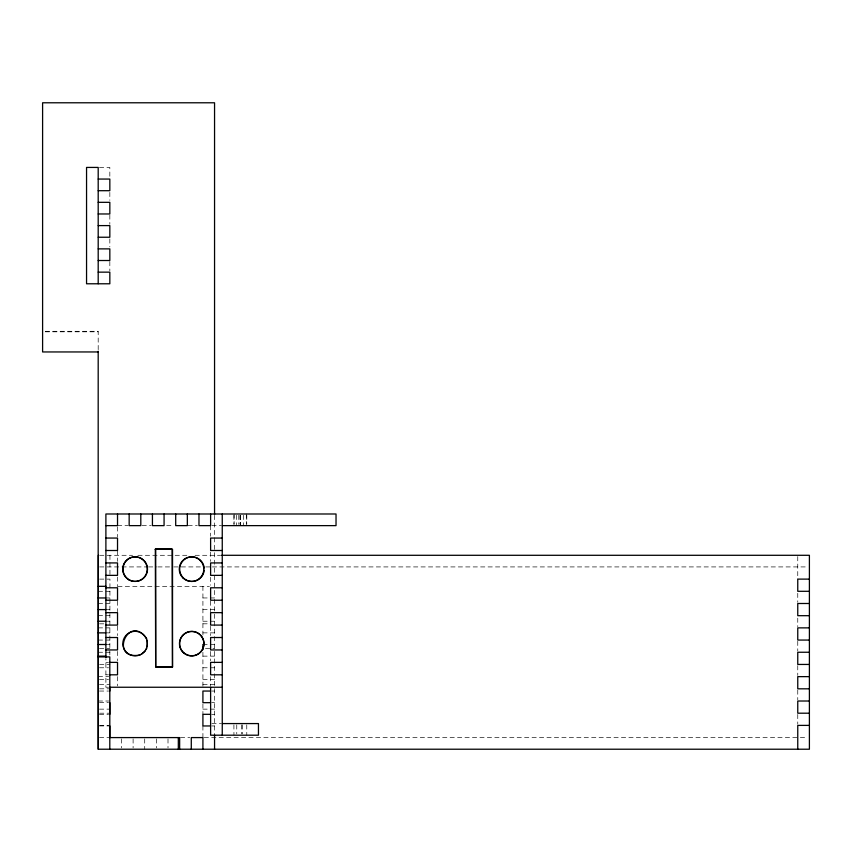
<?xml version="1.0" encoding="UTF-8"?>
<svg xmlns="http://www.w3.org/2000/svg" width="852" height="852" viewBox="0 0 852 852"><rect width="100%" height="100%" fill="white"/><g stroke="black" fill="none" stroke-linecap="round" stroke-linejoin="round"><path stroke-width="0.64" stroke-dasharray="4.26 3.19" d="M99.482 167.429L109.833 167.429L109.833 177.77M45.252 331.3L98.193 331.3L98.193 350.374M45.252 331.811L98.193 331.811M117.523 525.631L128.162 525.631M142.092 525.631L151.145 525.631M166.662 525.631L173.382 525.631M188.004 525.631L197.313 525.631M211.903 525.631L220.956 525.631M99.609 555.291L132.571 555.291M137.896 555.291L188.697 555.291M195.097 555.291L220.593 555.291M99.609 566.921L147.204 566.921M148.536 566.921L156.523 566.921M157.844 566.921L172.487 566.921M173.808 566.921L204.416 566.921M205.747 566.921L211.062 566.921M212.393 566.921L806.812 566.921M99.609 579.115L109.951 579.115L109.833 655.316M117.81 586.325L209.379 586.325M98.321 591.299L109.951 591.299M107.245 597.955L109.833 597.955M202.914 597.955L214.555 597.955L214.555 564.684M98.321 603.493L109.951 603.493M107.245 609.595L109.833 609.595M202.914 609.595L214.555 609.595M98.321 615.687L109.951 615.687M107.245 621.225L109.833 621.225M202.914 621.225L214.555 621.225M99.482 623.824L104.658 623.845M202.914 623.813L209.379 623.813M98.321 627.871L109.951 627.871M107.245 632.866L109.833 632.866M202.914 632.866L214.555 632.866M98.321 640.065L109.951 640.065M107.245 644.506L109.833 644.506M202.914 644.506L214.555 644.506M99.482 648.351L109.833 648.361M205.502 648.372L214.555 648.383M98.321 652.249L109.951 652.249M202.914 656.136L214.555 656.136M105.893 662.377L108.481 662.377M99.609 664.443L109.951 664.443M99.482 667.776L108.534 667.776M202.914 667.776L214.555 667.776M105.893 674.805L108.481 674.805M98.321 676.637L108.662 676.637M99.482 679.406L108.534 679.406M202.914 679.406L214.555 679.406M99.482 684.571L109.833 684.582M202.914 684.582L214.555 684.571M108.545 687.244L105.893 687.244L105.893 658.649M99.609 688.821L109.951 688.821M99.482 691.047L108.534 691.047M211.967 691.047L214.555 691.047M98.321 701.015L108.662 701.015M99.482 702.676L108.534 702.676M211.967 702.676L214.555 702.676M99.482 709.141L109.833 709.141M202.914 709.141L214.555 709.141M99.609 713.199L109.951 713.199M99.482 714.317L108.534 714.317M211.967 714.317L214.555 714.317M211.903 723.572L220.956 723.572M99.609 725.393L108.662 725.393M99.482 725.947L109.833 725.947M211.967 725.947L214.555 725.957M99.482 737.587L109.833 737.587M180.464 737.587L189.772 737.587M204.214 737.587L797.76 737.587M800.347 737.587L806.812 737.587M797.76 556.58L797.76 579.115M797.76 593.301L797.76 602.279M797.76 618.126L797.76 626.657M797.76 641.279L797.76 651.034M797.76 665.657L797.76 675.412M797.76 690.045L797.76 699.79M797.76 714.423L797.76 724.179M246.803 515.29L246.76 524.342M246.76 724.86L246.792 735.201M246.611 513.99L246.611 524.342M243.661 515.29L243.661 525.631M242.426 724.86L242.426 733.913M241.617 724.86L241.617 733.913M240.647 515.29L240.647 524.342M240.456 515.29L240.456 524.342M240.211 515.29L240.211 524.342M240.062 515.29L240.062 524.342M238.784 515.29L238.784 524.342M236.76 724.86L236.76 733.913M236.547 515.29L236.547 525.631M234.098 513.99L234.098 524.342M233.949 515.29L233.906 524.342M233.906 724.86L233.949 735.201M214.555 515.428L214.555 563.736M214.555 599.254L214.555 733.71M210.614 525.631L210.614 536.227M210.614 552.128L210.614 561.393M210.614 577.294L210.614 585.239M210.614 601.139L210.614 611.736M210.614 626.305L210.614 635.581M210.614 651.471L210.614 660.747M210.614 676.648L210.614 685.913M202.914 586.325L202.914 635.038M202.914 652.259L202.914 686.222M202.914 703.976L202.914 714.317M202.914 725.947L202.914 737.587M168.004 738.876L168.004 747.928M156.374 738.876L156.374 747.928M144.712 738.876L144.712 749.217M133.104 738.876L133.104 747.928M121.463 738.876L121.463 747.928M117.523 526.877L117.523 536.824M117.523 550.498L117.523 561.393M117.523 577.049L117.523 586.336M117.523 601.139L117.523 611.736M117.523 626.167L117.523 635.581M117.523 651.397L117.523 660.747M117.523 676.616L117.523 685.913M109.833 192.36L109.833 200.337M109.833 214.97L109.833 224.278M109.833 238.901L109.833 246.878M109.833 261.511L109.833 270.819M109.951 555.291L109.951 576.463"/><path stroke-width="1.28" d="M147.183 646.743L147.183 640.416M145.969 649.693L146.768 648.308M145.16 651.088L141.485 654.176M140.09 654.986C108.289 660.886 128.46 612.194 146.768 638.862M98.193 179.058L109.833 179.058L109.833 190.699L98.193 190.699M98.193 202.329L109.833 202.329L109.833 213.969L98.193 213.969M98.193 225.599L109.833 225.599L109.833 237.239L98.193 237.239M98.193 248.88L109.833 248.88L109.833 260.51L98.193 260.51M98.193 272.15L109.833 272.15L109.833 283.78L86.553 283.78L86.553 167.429L98.193 167.429L98.193 283.78M98.193 351.951L42.6 351.951L42.6 102.783L214.555 102.783L214.555 514.587M105.893 525.631L117.523 525.631L117.523 513.99M222.255 525.631L336.029 525.631L336.029 513.99L105.893 513.99L105.893 657.403M105.893 538.059L117.523 538.059L117.523 550.498L105.893 550.498M222.255 538.059L210.614 538.059L210.614 550.498L222.255 550.498M221.712 555.291L809.4 555.291L809.4 749.217L98.161 749.217L98.193 351.216M105.893 562.927L117.523 562.927L117.523 575.356L105.893 575.356M222.255 562.927L210.614 562.927L210.614 575.356L222.255 575.356M809.4 579.115L797.76 579.115L797.76 591.299L809.4 591.299M98.193 586.325L105.946 586.325M105.893 587.784L117.523 587.784L117.523 600.223L105.893 600.223M222.255 587.784L210.614 587.784L210.614 600.223L222.255 600.223M98.193 597.955L105.946 597.955M809.4 603.493L797.76 603.493L797.76 615.687L809.4 615.687M98.193 609.595L105.946 609.595M105.893 612.652L117.523 612.652L117.523 625.08L105.893 625.08M222.255 612.652L210.614 612.652L210.614 625.08L222.255 625.08M98.193 621.225L105.946 621.225M809.4 627.871L797.76 627.871L797.76 640.065L809.4 640.065M98.193 632.866L105.946 632.866M105.893 637.52L117.523 637.52L117.523 649.948L105.893 649.948M222.255 637.52L210.614 637.52L210.614 649.948L222.255 649.948M98.193 644.506L105.946 644.506M809.4 652.249L797.76 652.249L797.76 664.443L809.4 664.443M98.193 656.136L105.946 656.136M98.161 656.903L109.801 656.903L109.801 749.217M109.77 662.377L117.523 662.377L117.523 674.805L109.77 674.805M222.255 662.377L210.614 662.377L210.614 674.805L222.255 674.805M809.4 676.637L797.76 676.637L797.76 688.821L809.4 688.821M222.255 687.244L109.77 687.244L109.833 691.047M210.678 691.047L202.914 691.047L202.914 702.676L210.678 702.676M809.4 701.015L797.76 701.015L797.76 713.199L809.4 713.199M210.678 714.317L202.914 714.317L202.914 725.957L210.678 725.957M222.255 723.572L258.454 723.572L258.454 735.201L210.614 735.201L210.614 687.244M809.4 725.393L797.76 725.393L797.76 749.217M155.32 549.348L172.125 549.348L155.32 549.242L155.671 666.978L172.466 667.052L172.125 549.338L155.32 549.242M222.255 513.99L222.255 735.201M214.555 734.999L214.555 749.217M210.614 513.99L210.614 525.631L198.974 525.631L198.974 513.99M202.914 644.506L202.914 649.671M202.914 749.217L202.914 737.587L191.285 737.587L191.285 749.217M187.344 513.99L187.344 525.631L175.704 525.631L175.704 513.99M179.644 749.217L179.644 737.587L109.801 737.587L109.833 725.947M178.324 737.587L178.324 749.217M164.074 513.99L164.074 525.631L152.433 525.631L152.433 513.99M140.804 513.99L140.804 525.631L129.163 525.631L129.163 513.99M109.833 702.676L109.833 714.317M98.321 555.291L98.321 749.217M204.214 570.222A12.29 12.29 0 0 1 185.512 579.616A12.29 12.29 0 0 1 185.512 558.688A12.29 12.29 0 0 1 204.214 568.082M145.937 575.185A12.279 12.279 0 0 1 124.85 575.686A12.279 12.279 0 0 1 134.414 556.888A12.279 12.279 0 0 1 146.416 574.237M172.53 666.999L155.724 666.946L155.724 549.274L172.53 549.348L172.53 666.999M126.682 652.515A12.279 12.279 0 0 0 147.066 646.423A12.279 12.279 0 0 0 131.613 631.811A12.279 12.279 0 0 0 126.682 652.515M184.053 653.239A12.279 12.279 0 0 0 203.873 645.507A12.279 12.279 0 0 0 187.27 632.205A12.279 12.279 0 0 0 184.053 653.239M182.935 577.912A12.279 12.279 0 0 0 203.426 572.203A12.279 12.279 0 0 0 188.228 557.314A12.279 12.279 0 0 0 182.935 577.912M128.78 579.743A12.279 12.279 0 0 0 147.268 569.211A12.279 12.279 0 0 0 128.908 558.465A12.279 12.279 0 0 0 128.78 579.743M185.672 654.144A12.141 12.141 0 0 0 203.884 643.622A12.141 12.141 0 0 0 185.672 633.111A12.141 12.141 0 0 0 185.672 654.144"/></g></svg>
